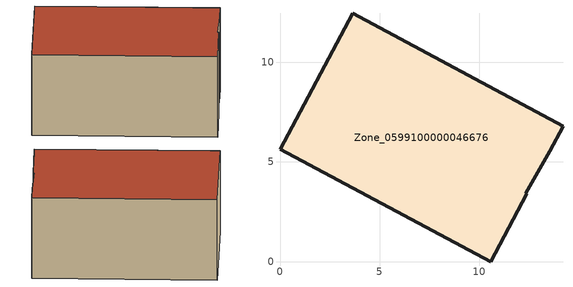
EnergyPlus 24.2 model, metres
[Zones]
Zone_0599100000046676
 floor ground (C_G): 0,5.64 3.64,12.44 14.19,6.78 13.52,5.52 12.32,3.42 12.38,3.39 10.57,0 z0.79
 wall outside (C_F): 3.64,12.44 0,5.64 10.57,0 12.38,3.39 12.32,3.42 13.52,5.52 14.19,6.78 3.64,12.44 z0.79:6.45
 roof outside (C_R): 12.32,3.42 13.52,5.52 14.19,6.78 3.64,12.44 0,5.64 10.57,0 12.38,3.39 z6.45
[BUILDING]
Pand.0599100000046676: North Axis=0; Terrain=City; Loads Convergence Tolerance Value=0.04; Temperature Convergence Tolerance Value=0.4; Solar Distribution=FullExterior; Maximum Number of Warmup Days=25; Minimum Number of Warmup Days=1
[Site:Location]
Rotterdam.The.Hague.AP_ZH_NLD Design_Conditions: Latitude=51.96; Longitude=4.45; Time Zone=1; Elevation=-4.5
[SITE:GROUNDTEMPERATURE:BUILDINGSURFACE]
18, 18, 18, 18, 18, 18, 18, 18, 18, 18, 18, 18
[MATERIAL] Thermal Absorptance=0.9; Solar Absorptance=0.7; Visible Absorptance=0.7
Name | Roughness | Thickness | Conductivity | Density | Specific Heat
G.D.1965-1974 | MediumSmooth | 0.15 | 0.882353 | 540 | 1210
F.D.1965-1974 | Rough | 0.3 | 0.697674 | 1920 | 840
R.D.1965-1974 | MediumRough | 0.2 | 0.232558 | 1500 | 1000
[CONSTRUCTION]
C_G: G.D.1965-1974
C_F: F.D.1965-1974
C_R: R.D.1965-1974
[ZONE]
Zone_0599100000046676: Type=1; Multiplier=1; Ceiling Height=Autocalculate; Volume=Autocalculate; Floor Area=autocalculate; Part of Total Floor Area=Yes
[ZONEINFILTRATION:DESIGNFLOWRATE]
Infil_Zone_0599100000046676: Zone or ZoneList or Space or SpaceList=Zone_0599100000046676; Schedule=AlwaysOn; Design Flow Rate Calculation Method=Flow/Area; Flow Rate per Floor Area=0.0042; Constant Term Coefficient=1; Temperature Term Coefficient=0; Velocity Term Coefficient=0; Velocity Squared Term Coefficient=0
[HVACTEMPLATE:ZONE:IDEALLOADSAIRSYSTEM]
Zone_0599100000046676: Maximum Heating Supply Air Temperature=50; Minimum Cooling Supply Air Temperature=13; Maximum Heating Supply Air Humidity Ratio=0.0156; Minimum Cooling Supply Air Humidity Ratio=0.0077; Heating Limit=NoLimit; Cooling Limit=NoLimit; Dehumidification Control Type=ConstantSensibleHeatRatio; Cooling Sensible Heat Ratio=0.7; Dehumidification Setpoint=60; Humidification Control Type=None; Humidification Setpoint=30; Outdoor Air Method=None; Outdoor Air Flow Rate per Person=0.00944; Outdoor Air Flow Rate per Zone Floor Area=0; Outdoor Air Flow Rate per Zone=0; Demand Controlled Ventilation Type=None; Outdoor Air Economizer Type=NoEconomizer; Heat Recovery Type=None; Sensible Heat Recovery Effectiveness=0.7; Latent Heat Recovery Effectiveness=0.65
[ZONECONTROL:THERMOSTAT]
ThermostatControl_Zone_0599100000046676: Zone or ZoneList=Zone_0599100000046676; Control Type Schedule=DualSetpointControlType; Control 1=Thermostat_Zone_0599100000046676; Temperature Difference Between Cutout And Setpoint=0
[THERMOSTATSETPOINT:DUALSETPOINT]
Thermostat_Zone_0599100000046676: Heating Setpoint Temperature Schedule=HeatingSetpoint_Zone_0599100000046676; Cooling Setpoint Temperature Schedule=CoolingSetpoint_Zone_0599100000046676
[SCHEDULE:COMPACT]
HeatingSetpoint_Zone_0599100000046676: Through: 12/31, For: AllDays, Until: 24:00, 21
CoolingSetpoint_Zone_0599100000046676: Through: 12/31, For: AllDays, Until: 24:00, 24
DualSetpointControlType: Through: 12/31, For: AllDays, Until: 24:00, 4
AlwaysOn: Through: 12/31, For: AllDays, Until: 24:00, 1
